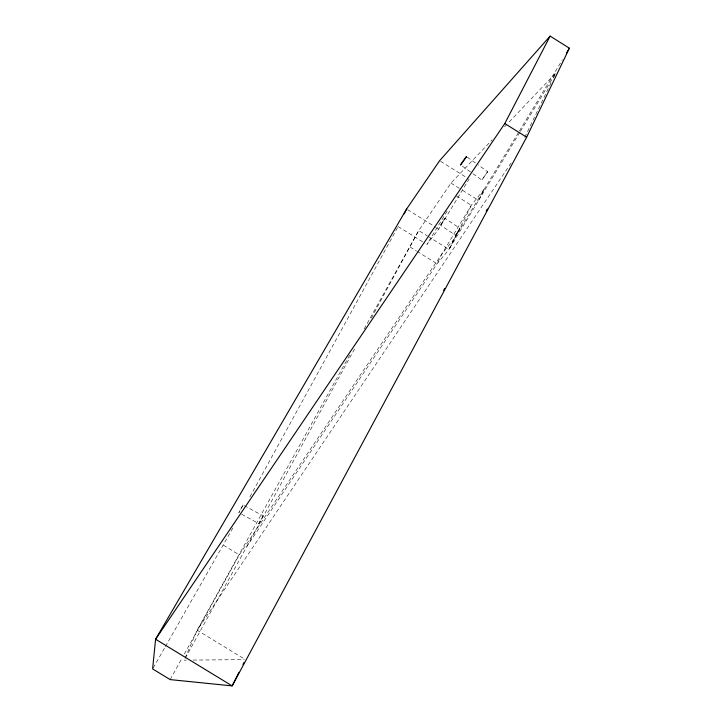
<?xml version="1.0" encoding="UTF-8"?>
<svg xmlns="http://www.w3.org/2000/svg" width="722" height="722" viewBox="0 0 722 722"><rect width="100%" height="100%" fill="white"/><g stroke="black" fill="none" stroke-linecap="round" stroke-linejoin="round"><path stroke-width="0.54" stroke-dasharray="3.61 2.71" d="M444.824 218.206L440.501 225.183L455.636 235.363L458.1 231.726L459.968 228.387L444.824 218.206L440.501 225.183M243.043 504.985L238.829 512.728L243.043 504.985L263.007 515.833L261.102 519.38M241.68 514.281L258.792 523.585L260.696 520.039M262.988 515.887L258.792 523.585M185.067 658.085L197.16 630.171L350.504 353.59M455.636 235.363L459.968 228.387M524.75 137.315L551.428 82.046M553.368 78.021L555.796 73.003L507.647 123.57M185.247 658.193L246.897 546.428L437.09 263.819L449.012 249.415L454.309 238.765L518.811 131.955M428.182 236.455L449.012 249.415L471.403 205.301M456.981 233.495L458.623 230.255M371.288 318.158L418.715 230.562L450.952 183.117L492.115 139.887M246.897 546.428L355.134 347.805M165.437 646.506L233.17 527.412M249.929 496.835L397.578 227.529M364.15 328.988L418.715 230.562L427.234 235.859M170.166 679.601L182.134 657.995M184.318 654.06L239.28 554.875L441.963 253.819L471.322 205.247L484.516 188.758L478.623 200.382L449.012 249.415M153.172 667.94L164.878 647.481M519.398 130.998L562.411 59.755M519.822 132.379L478.623 200.382L460.492 189.074M520.4 131.422L555.796 73.003M447.126 211.149L426.892 244.442L438.741 229.073L469.083 179.119M455.781 234.966L459.833 228.775M511.131 162.955L197.16 630.171L244.469 659.042M454.309 238.765L441.963 253.819L437.09 263.819L417.515 251.644M504.534 126.837L506.871 124.392M487.666 171.683L481.827 180.013L487.72 171.764L477.928 164.742M184.173 660.152L186.393 660.134M193.081 660.079L244.307 659.628M223.432 545.173L239.28 554.875M407.524 209.633L435.907 227.313M436.846 227.899L438.741 229.073M398.12 226.537L425.032 243.287M410.06 247.005L416.585 251.066M440.555 161.304L468.136 178.524M450.952 183.117L459.535 188.478M456.376 195.924L471.322 205.247M462.333 166.141L472.08 173.081M472.964 173.713L481.827 180.013M467.296 157.17L477.034 164.111"/><path stroke-width="1.08" d="M526.636 137.207L569.387 48.203L550.137 36.1L439.608 160.717L406.576 209.046L155.591 639.232L152.613 668.915L170.166 679.601L232.168 685.9L526.636 137.207L504.795 123.534L550.137 36.1M404.23 213.902L406.576 209.046M239.036 672.272L232.168 685.9L155.591 639.232L504.795 123.534M242.962 664.484L243.946 662.543M443.606 290.397L444.671 288.412M486.231 210.995L487.296 209.01M566.481 53.022L569.387 48.203M466.448 156.611L460.564 164.878L466.448 156.611"/></g></svg>
